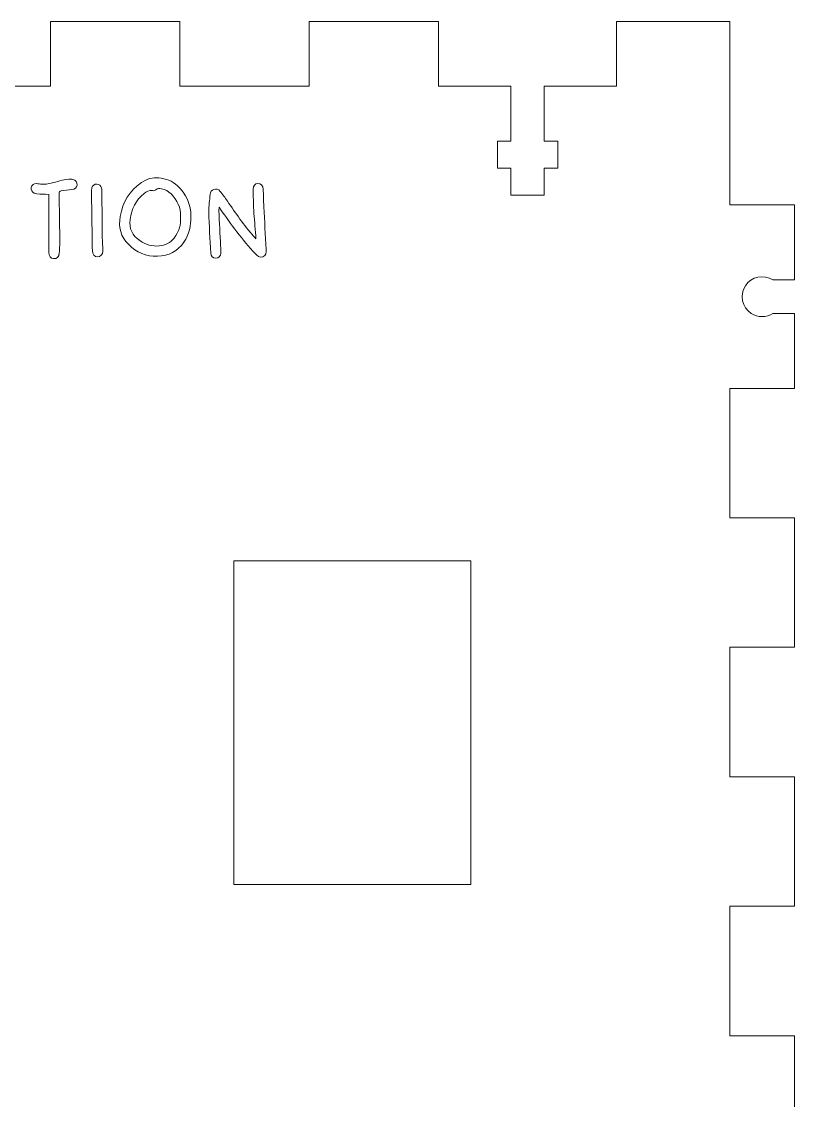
# Model space of a CAD drawing. Header units: inches. Extents: x 30 to 180, y 56 to 256.
# Drawn here: x 108.6 to 180.3, y 156 to 256 of the extents above; entities that cross this region are included whole.
import ezdxf

# ---------------------------------------------------------------- set-up
doc = ezdxf.new("R2010")
doc.units = ezdxf.units.IN
doc.header["$MEASUREMENT"] = 0

# ---------------------------------------------------------------- blocks, each defined once
blk = doc.blocks.new('block 2')
at = {"color": 7, "lineweight": 15, "true_color": 0xffffff}
blk.add_open_spline([(121.338, 241.495), (120.771, 241.529), (120.271, 241.446), (119.755, 241.084)], degree=3, dxfattribs=at)
blk = doc.blocks.new('block 3')
at = {"color": 7, "lineweight": 15, "true_color": 0xffffff}
blk.add_open_spline([(119.755, 241.084), (118.632, 240.296), (117.998, 239.258), (117.773, 237.937)], degree=3, dxfattribs=at)
blk = doc.blocks.new('block 4')
at = {"color": 7, "lineweight": 15, "true_color": 0xffffff}
blk.add_open_spline([(117.773, 237.937), (117.604, 236.939), (117.801, 236.038), (118.554, 235.318)], degree=3, dxfattribs=at)
blk = doc.blocks.new('block 5')
at = {"color": 7, "lineweight": 15, "true_color": 0xffffff}
blk.add_open_spline([(118.554, 235.318), (119.298, 234.607), (120.177, 234.206), (121.227, 234.235)], degree=3, dxfattribs=at)
blk = doc.blocks.new('block 6')
at = {"color": 7, "lineweight": 15, "true_color": 0xffffff}
blk.add_open_spline([(121.227, 234.235), (122.263, 234.265), (123.085, 234.682), (123.671, 235.554)], degree=3, dxfattribs=at)
blk = doc.blocks.new('block 7')
at = {"color": 7, "lineweight": 15, "true_color": 0xffffff}
blk.add_open_spline([(123.671, 235.554), (124.163, 236.286), (124.345, 237.096), (124.323, 237.889)], degree=3, dxfattribs=at)
blk = doc.blocks.new('block 8')
at = {"color": 7, "lineweight": 15, "true_color": 0xffffff}
blk.add_open_spline([(124.323, 237.889), (124.334, 239.091), (123.861, 240.005), (123.07, 240.769)], degree=3, dxfattribs=at)
blk = doc.blocks.new('block 9')
at = {"color": 7, "lineweight": 15, "true_color": 0xffffff}
blk.add_open_spline([(123.07, 240.769), (122.59, 241.232), (121.995, 241.453), (121.338, 241.495)], degree=3, dxfattribs=at)
blk = doc.blocks.new('block 39')
at = {"color": 7, "lineweight": 15, "true_color": 0xffffff}
blk.add_open_spline([(115.19, 234.749), (115.196, 234.413), (115.39, 234.191), (115.669, 234.187)], degree=3, dxfattribs=at)
blk = doc.blocks.new('block 40')
at = {"color": 7, "lineweight": 15, "true_color": 0xffffff}
blk.add_open_spline([(115.669, 234.187), (115.935, 234.183), (116.149, 234.391), (116.161, 234.716)], degree=3, dxfattribs=at)
blk = doc.blocks.new('block 41')
at = {"color": 7, "lineweight": 15, "true_color": 0xffffff}
blk.add_open_spline([(116.161, 234.716), (116.171, 234.986), (116.117, 235.257), (116.113, 235.529)], degree=3, dxfattribs=at)
blk = doc.blocks.new('block 42')
at = {"color": 7, "lineweight": 15, "true_color": 0xffffff}
blk.add_open_spline([(116.113, 235.529), (116.094, 237.134), (116.081, 238.737), (116.065, 240.342)], degree=3, dxfattribs=at)
blk = doc.blocks.new('block 43')
at = {"color": 7, "lineweight": 15, "true_color": 0xffffff}
blk.add_open_spline([(116.065, 240.342), (116.064, 240.416), (116.062, 240.491), (116.046, 240.562)], degree=3, dxfattribs=at)
blk = doc.blocks.new('block 44')
at = {"color": 7, "lineweight": 15, "true_color": 0xffffff}
blk.add_open_spline([(116.046, 240.562), (115.991, 240.792), (115.824, 240.927), (115.604, 240.93)], degree=3, dxfattribs=at)
blk = doc.blocks.new('block 45')
at = {"color": 7, "lineweight": 15, "true_color": 0xffffff}
blk.add_open_spline([(115.604, 240.93), (115.388, 240.932), (115.2, 240.799), (115.142, 240.582)], degree=3, dxfattribs=at)
blk = doc.blocks.new('block 46')
at = {"color": 7, "lineweight": 15, "true_color": 0xffffff}
blk.add_open_spline([(115.142, 240.582), (115.114, 240.476), (115.102, 240.362), (115.103, 240.252)], degree=3, dxfattribs=at)
blk = doc.blocks.new('block 47')
at = {"color": 7, "lineweight": 15, "true_color": 0xffffff}
blk.add_open_spline([(115.103, 240.252), (115.114, 239.338), (115.132, 238.424), (115.147, 237.511)], degree=3, dxfattribs=at)
blk = doc.blocks.new('block 48')
at = {"color": 7, "lineweight": 15, "true_color": 0xffffff}
blk.add_open_spline([(115.143, 237.511), (115.158, 236.59), (115.172, 235.669), (115.19, 234.749)], degree=3, dxfattribs=at)
blk = doc.blocks.new('block 113')
at = {"color": 7, "lineweight": 15, "true_color": 0xffffff}
blk.add_open_spline([(130.308, 234.478), (130.5, 234.272), (130.683, 234.069), (130.989, 234.18)], degree=3, dxfattribs=at)
blk = doc.blocks.new('block 114')
at = {"color": 7, "lineweight": 15, "true_color": 0xffffff}
blk.add_open_spline([(130.989, 234.18), (131.31, 234.299), (131.324, 234.584), (131.308, 234.87)], degree=3, dxfattribs=at)
blk = doc.blocks.new('block 115')
at = {"color": 7, "lineweight": 15, "true_color": 0xffffff}
blk.add_open_spline([(131.308, 234.87), (131.235, 236.191), (131.158, 237.511), (131.091, 238.833)], degree=3, dxfattribs=at)
blk = doc.blocks.new('block 116')
at = {"color": 7, "lineweight": 15, "true_color": 0xffffff}
blk.add_open_spline([(131.091, 238.833), (131.063, 239.375), (131.06, 239.917), (131.035, 240.461)], degree=3, dxfattribs=at)
blk = doc.blocks.new('block 117')
at = {"color": 7, "lineweight": 15, "true_color": 0xffffff}
blk.add_open_spline([(131.035, 240.461), (131.02, 240.786), (130.815, 240.994), (130.544, 240.984)], degree=3, dxfattribs=at)
blk = doc.blocks.new('block 118')
at = {"color": 7, "lineweight": 15, "true_color": 0xffffff}
blk.add_open_spline([(130.544, 240.984), (130.279, 240.976), (130.092, 240.767), (130.097, 240.447)], degree=3, dxfattribs=at)
blk = doc.blocks.new('block 119')
at = {"color": 7, "lineweight": 15, "true_color": 0xffffff}
blk.add_open_spline([(130.097, 240.447), (130.107, 239.8), (130.119, 239.153), (130.158, 238.507)], degree=3, dxfattribs=at)
blk = doc.blocks.new('block 120')
at = {"color": 7, "lineweight": 15, "true_color": 0xffffff}
blk.add_open_spline([(130.158, 238.507), (130.205, 237.72), (130.28, 236.936), (130.342, 236.15)], degree=3, dxfattribs=at)
blk = doc.blocks.new('block 121')
at = {"color": 7, "lineweight": 15, "true_color": 0xffffff}
blk.add_open_spline([(130.342, 236.15), (130.347, 236.075), (130.345, 236), (130.347, 235.861)], degree=3, dxfattribs=at)
blk = doc.blocks.new('block 122')
at = {"color": 7, "lineweight": 15, "true_color": 0xffffff}
blk.add_open_spline([(130.347, 235.861), (130.246, 235.977), (130.192, 236.037), (130.138, 236.098)], degree=3, dxfattribs=at)
blk = doc.blocks.new('block 123')
at = {"color": 7, "lineweight": 15, "true_color": 0xffffff}
blk.add_open_spline([(130.138, 236.098), (129.24, 237.114), (128.482, 238.237), (127.715, 239.351)], degree=3, dxfattribs=at)
blk = doc.blocks.new('block 124')
at = {"color": 7, "lineweight": 15, "true_color": 0xffffff}
blk.add_open_spline([(127.715, 239.351), (127.496, 239.669), (127.268, 239.982), (127.022, 240.279)], degree=3, dxfattribs=at)
blk = doc.blocks.new('block 125')
at = {"color": 7, "lineweight": 15, "true_color": 0xffffff}
blk.add_open_spline([(127.022, 240.279), (126.882, 240.448), (126.677, 240.509), (126.455, 240.434)], degree=3, dxfattribs=at)
blk = doc.blocks.new('block 126')
at = {"color": 7, "lineweight": 15, "true_color": 0xffffff}
blk.add_open_spline([(126.455, 240.434), (126.24, 240.362), (126.134, 240.196), (126.114, 239.981)], degree=3, dxfattribs=at)
blk = doc.blocks.new('block 127')
at = {"color": 7, "lineweight": 15, "true_color": 0xffffff}
blk.add_open_spline([(126.114, 239.981), (126.064, 239.441), (125.973, 238.9), (125.986, 238.361)], degree=3, dxfattribs=at)
blk = doc.blocks.new('block 128')
at = {"color": 7, "lineweight": 15, "true_color": 0xffffff}
blk.add_open_spline([(125.986, 238.361), (126.016, 237.084), (126.097, 235.807), (126.16, 234.53)], degree=3, dxfattribs=at)
blk = doc.blocks.new('block 129')
at = {"color": 7, "lineweight": 15, "true_color": 0xffffff}
blk.add_open_spline([(126.16, 234.53), (126.174, 234.255), (126.374, 234.064), (126.631, 234.064), (126.887, 234.064), (127.094, 234.256), (127.103, 234.531)], degree=3, knots=[0, 0, 0, 0, 1, 1, 1, 2, 2, 2, 2], dxfattribs=at)
blk = doc.blocks.new('block 130')
at = {"color": 7, "lineweight": 15, "true_color": 0xffffff}
blk.add_open_spline([(127.103, 234.531), (127.111, 234.753), (127.094, 234.977), (127.083, 235.199)], degree=3, dxfattribs=at)
blk = doc.blocks.new('block 131')
at = {"color": 7, "lineweight": 15, "true_color": 0xffffff}
blk.add_open_spline([(127.083, 235.199), (127.03, 236.284), (126.975, 237.367), (126.922, 238.451)], degree=3, dxfattribs=at)
blk = doc.blocks.new('block 132')
at = {"color": 7, "lineweight": 15, "true_color": 0xffffff}
blk.add_open_spline([(126.922, 238.451), (126.918, 238.543), (126.933, 238.636), (126.942, 238.777)], degree=3, dxfattribs=at)
blk = doc.blocks.new('block 133')
at = {"color": 7, "lineweight": 15, "true_color": 0xffffff}
blk.add_open_spline([(126.942, 238.777), (127.002, 238.702), (127.031, 238.672), (127.055, 238.637)], degree=3, dxfattribs=at)
blk = doc.blocks.new('block 134')
at = {"color": 7, "lineweight": 15, "true_color": 0xffffff}
blk.add_open_spline([(127.055, 238.637), (128.038, 237.171), (129.098, 235.767), (130.308, 234.478)], degree=3, dxfattribs=at)
blk = doc.blocks.new('block 178')
at = {"color": 7, "lineweight": 15, "true_color": 0xffffff}
blk.add_open_spline([(111.158, 234.612), (111.16, 234.259), (111.321, 234.036), (111.596, 234.017)], degree=3, dxfattribs=at)
blk = doc.blocks.new('block 179')
at = {"color": 7, "lineweight": 15, "true_color": 0xffffff}
blk.add_open_spline([(111.596, 234.017), (111.881, 233.996), (112.089, 234.179), (112.115, 234.533)], degree=3, dxfattribs=at)
blk = doc.blocks.new('block 180')
at = {"color": 7, "lineweight": 15, "true_color": 0xffffff}
blk.add_open_spline([(112.115, 234.533), (112.152, 235.014), (112.17, 235.497), (112.165, 235.98)], degree=3, dxfattribs=at)
blk = doc.blocks.new('block 181')
at = {"color": 7, "lineweight": 15, "true_color": 0xffffff}
blk.add_open_spline([(112.165, 235.98), (112.151, 237.326), (112.124, 238.672), (112.094, 240.019)], degree=3, dxfattribs=at)
blk = doc.blocks.new('block 182')
at = {"color": 7, "lineweight": 15, "true_color": 0xffffff}
blk.add_open_spline([(112.094, 240.019), (112.09, 240.183), (112.132, 240.267), (112.299, 240.289)], degree=3, dxfattribs=at)
blk = doc.blocks.new('block 183')
at = {"color": 7, "lineweight": 15, "true_color": 0xffffff}
blk.add_open_spline([(112.299, 240.289), (112.628, 240.331), (112.955, 240.392), (113.285, 240.424)], degree=3, dxfattribs=at)
blk = doc.blocks.new('block 184')
at = {"color": 7, "lineweight": 15, "true_color": 0xffffff}
blk.add_open_spline([(113.285, 240.424), (113.545, 240.447), (113.729, 240.589), (113.763, 240.834)], degree=3, dxfattribs=at)
blk = doc.blocks.new('block 185')
at = {"color": 7, "lineweight": 15, "true_color": 0xffffff}
blk.add_open_spline([(113.763, 240.834), (113.795, 241.08), (113.641, 241.312), (113.39, 241.365)], degree=3, dxfattribs=at)
blk = doc.blocks.new('block 186')
at = {"color": 7, "lineweight": 15, "true_color": 0xffffff}
blk.add_open_spline([(113.39, 241.365), (113.26, 241.393), (113.121, 241.402), (112.991, 241.385)], degree=3, dxfattribs=at)
blk = doc.blocks.new('block 187')
at = {"color": 7, "lineweight": 15, "true_color": 0xffffff}
blk.add_open_spline([(112.991, 241.385), (112.72, 241.347), (112.448, 241.301), (112.182, 241.234)], degree=3, dxfattribs=at)
blk = doc.blocks.new('block 188')
at = {"color": 7, "lineweight": 15, "true_color": 0xffffff}
blk.add_open_spline([(112.182, 241.234), (111.629, 241.094), (111.089, 240.886), (110.504, 240.922)], degree=3, dxfattribs=at)
blk = doc.blocks.new('block 189')
at = {"color": 7, "lineweight": 15, "true_color": 0xffffff}
blk.add_open_spline([(110.504, 240.922), (110.334, 240.932), (110.165, 240.966), (109.995, 240.971)], degree=3, dxfattribs=at)
blk = doc.blocks.new('block 190')
at = {"color": 7, "lineweight": 15, "true_color": 0xffffff}
blk.add_open_spline([(109.995, 240.971), (109.754, 240.978), (109.572, 240.831), (109.524, 240.611)], degree=3, dxfattribs=at)
blk = doc.blocks.new('block 191')
at = {"color": 7, "lineweight": 15, "true_color": 0xffffff}
blk.add_open_spline([(109.524, 240.611), (109.48, 240.405), (109.583, 240.197), (109.792, 240.098)], degree=3, dxfattribs=at)
blk = doc.blocks.new('block 192')
at = {"color": 7, "lineweight": 15, "true_color": 0xffffff}
blk.add_open_spline([(109.792, 240.098), (109.871, 240.06), (109.959, 240.027), (110.046, 240.021)], degree=3, dxfattribs=at)
blk = doc.blocks.new('block 193')
at = {"color": 7, "lineweight": 15, "true_color": 0xffffff}
blk.add_open_spline([(110.046, 240.021), (110.399, 239.998), (110.753, 239.985), (111.137, 239.968)], degree=3, dxfattribs=at)
blk = doc.blocks.new('block 194')
at = {"color": 7, "lineweight": 15, "true_color": 0xffffff}
blk.add_open_spline([(111.137, 239.968), (111.139, 239.876), (111.141, 239.787), (111.141, 239.698)], degree=3, dxfattribs=at)
blk = doc.blocks.new('block 195')
at = {"color": 7, "lineweight": 15, "true_color": 0xffffff}
blk.add_open_spline([(111.141, 239.698), (111.147, 238.003), (111.154, 236.307), (111.158, 234.612)], degree=3, dxfattribs=at)
blk = doc.blocks.new('block 395')
at = {"color": 7, "lineweight": 15, "true_color": 0xffffff}
blk.add_open_spline([(122.768, 235.925), (123.228, 236.516), (123.411, 237.187), (123.355, 237.92)], degree=3, dxfattribs=at)
blk = doc.blocks.new('block 396')
at = {"color": 7, "lineweight": 15, "true_color": 0xffffff}
blk.add_open_spline([(123.355, 237.92), (123.417, 238.771), (123.042, 239.435), (122.485, 240.019)], degree=3, dxfattribs=at)
blk = doc.blocks.new('block 397')
at = {"color": 7, "lineweight": 15, "true_color": 0xffffff}
blk.add_open_spline([(122.485, 240.019), (122.243, 240.274), (121.942, 240.431), (121.598, 240.503)], degree=3, dxfattribs=at)
blk = doc.blocks.new('block 398')
at = {"color": 7, "lineweight": 15, "true_color": 0xffffff}
blk.add_open_spline([(121.598, 240.503), (121.408, 240.542), (121.229, 240.578), (121.065, 240.406)], degree=3, dxfattribs=at)
blk = doc.blocks.new('block 399')
at = {"color": 7, "lineweight": 15, "true_color": 0xffffff}
blk.add_open_spline([(121.065, 240.406), (120.999, 240.338), (120.853, 240.302), (120.756, 240.319)], degree=3, dxfattribs=at)
blk = doc.blocks.new('block 400')
at = {"color": 7, "lineweight": 15, "true_color": 0xffffff}
blk.add_open_spline([(120.756, 240.319), (120.444, 240.373), (120.206, 240.241), (119.979, 240.062)], degree=3, dxfattribs=at)
blk = doc.blocks.new('block 401')
at = {"color": 7, "lineweight": 15, "true_color": 0xffffff}
blk.add_open_spline([(119.979, 240.062), (119.197, 239.447), (118.833, 238.617), (118.691, 237.652)], degree=3, dxfattribs=at)
blk = doc.blocks.new('block 402')
at = {"color": 7, "lineweight": 15, "true_color": 0xffffff}
blk.add_open_spline([(118.691, 237.652), (118.564, 236.791), (118.905, 236.165), (119.586, 235.687)], degree=3, dxfattribs=at)
blk = doc.blocks.new('block 403')
at = {"color": 7, "lineweight": 15, "true_color": 0xffffff}
blk.add_open_spline([(119.586, 235.687), (120.128, 235.306), (120.727, 235.138), (121.395, 235.199)], degree=3, dxfattribs=at)
blk = doc.blocks.new('block 404')
at = {"color": 7, "lineweight": 15, "true_color": 0xffffff}
blk.add_open_spline([(121.395, 235.199), (121.96, 235.25), (122.418, 235.474), (122.768, 235.925)], degree=3, dxfattribs=at)
blk = doc.blocks.new('block 450')
at = {"color": 7, "lineweight": 15, "true_color": 0xffffff}
blk.add_lwpolyline([(128.304, 175.992), (150.304, 175.992)], dxfattribs=at)
blk = doc.blocks.new('block 451')
at = {"color": 7, "lineweight": 15, "true_color": 0xffffff}
blk.add_lwpolyline([(150.304, 175.992), (150.304, 205.992)], dxfattribs=at)
blk = doc.blocks.new('block 452')
at = {"color": 7, "lineweight": 15, "true_color": 0xffffff}
blk.add_lwpolyline([(150.304, 205.992), (128.304, 205.992)], dxfattribs=at)
blk = doc.blocks.new('block 453')
at = {"color": 7, "lineweight": 15, "true_color": 0xffffff}
blk.add_lwpolyline([(128.304, 205.992), (128.304, 175.992)], dxfattribs=at)
blk = doc.blocks.new('block 458')
at = {"color": 7, "lineweight": 15, "true_color": 0xffffff}
blk.add_lwpolyline([(115.147, 237.511), (115.143, 237.511)], dxfattribs=at)
blk = doc.blocks.new('block 459')
at = {"color": 7, "lineweight": 15, "true_color": 0xffffff}
blk.add_lwpolyline([(180.304, 228.942), (180.304, 221.992)], dxfattribs=at)
blk = doc.blocks.new('block 460')
at = {"color": 7, "lineweight": 15, "true_color": 0xffffff}
blk.add_lwpolyline([(180.304, 221.992), (174.304, 221.992)], dxfattribs=at)
blk = doc.blocks.new('block 461')
at = {"color": 7, "lineweight": 15, "true_color": 0xffffff}
blk.add_lwpolyline([(174.304, 221.992), (174.304, 209.992)], dxfattribs=at)
blk = doc.blocks.new('block 462')
at = {"color": 7, "lineweight": 15, "true_color": 0xffffff}
blk.add_lwpolyline([(174.304, 209.992), (180.304, 209.992)], dxfattribs=at)
blk = doc.blocks.new('block 463')
at = {"color": 7, "lineweight": 15, "true_color": 0xffffff}
blk.add_lwpolyline([(180.304, 209.992), (180.304, 197.992)], dxfattribs=at)
blk = doc.blocks.new('block 464')
at = {"color": 7, "lineweight": 15, "true_color": 0xffffff}
blk.add_lwpolyline([(180.304, 197.992), (174.304, 197.992)], dxfattribs=at)
blk = doc.blocks.new('block 465')
at = {"color": 7, "lineweight": 15, "true_color": 0xffffff}
blk.add_lwpolyline([(174.304, 197.992), (174.304, 185.992)], dxfattribs=at)
blk = doc.blocks.new('block 466')
at = {"color": 7, "lineweight": 15, "true_color": 0xffffff}
blk.add_lwpolyline([(174.304, 185.992), (180.304, 185.992)], dxfattribs=at)
blk = doc.blocks.new('block 467')
at = {"color": 7, "lineweight": 15, "true_color": 0xffffff}
blk.add_lwpolyline([(180.304, 185.992), (180.304, 173.992)], dxfattribs=at)
blk = doc.blocks.new('block 468')
at = {"color": 7, "lineweight": 15, "true_color": 0xffffff}
blk.add_lwpolyline([(180.304, 173.992), (174.304, 173.992)], dxfattribs=at)
blk = doc.blocks.new('block 469')
at = {"color": 7, "lineweight": 15, "true_color": 0xffffff}
blk.add_lwpolyline([(174.304, 173.992), (174.304, 161.992)], dxfattribs=at)
blk = doc.blocks.new('block 470')
at = {"color": 7, "lineweight": 15, "true_color": 0xffffff}
blk.add_lwpolyline([(174.304, 161.992), (180.304, 161.992)], dxfattribs=at)
blk = doc.blocks.new('block 471')
at = {"color": 7, "lineweight": 15, "true_color": 0xffffff}
blk.add_lwpolyline([(180.304, 161.992), (180.304, 149.992)], dxfattribs=at)
blk = doc.blocks.new('block 591')
at = {"color": 7, "lineweight": 15, "true_color": 0xffffff}
blk.add_lwpolyline([(99.304, 249.992), (111.304, 249.992)], dxfattribs=at)
blk = doc.blocks.new('block 592')
at = {"color": 7, "lineweight": 15, "true_color": 0xffffff}
blk.add_lwpolyline([(111.304, 249.992), (111.304, 255.992)], dxfattribs=at)
blk = doc.blocks.new('block 593')
at = {"color": 7, "lineweight": 15, "true_color": 0xffffff}
blk.add_lwpolyline([(111.304, 255.992), (123.304, 255.992)], dxfattribs=at)
blk = doc.blocks.new('block 594')
at = {"color": 7, "lineweight": 15, "true_color": 0xffffff}
blk.add_lwpolyline([(123.304, 255.992), (123.304, 249.992)], dxfattribs=at)
blk = doc.blocks.new('block 595')
at = {"color": 7, "lineweight": 15, "true_color": 0xffffff}
blk.add_lwpolyline([(123.304, 249.992), (135.304, 249.992)], dxfattribs=at)
blk = doc.blocks.new('block 596')
at = {"color": 7, "lineweight": 15, "true_color": 0xffffff}
blk.add_lwpolyline([(135.304, 249.992), (135.304, 255.992)], dxfattribs=at)
blk = doc.blocks.new('block 597')
at = {"color": 7, "lineweight": 15, "true_color": 0xffffff}
blk.add_lwpolyline([(135.304, 255.992), (147.304, 255.992)], dxfattribs=at)
blk = doc.blocks.new('block 598')
at = {"color": 7, "lineweight": 15, "true_color": 0xffffff}
blk.add_lwpolyline([(147.304, 255.992), (147.304, 249.992)], dxfattribs=at)
blk = doc.blocks.new('block 599')
at = {"color": 7, "lineweight": 15, "true_color": 0xffffff}
blk.add_lwpolyline([(147.304, 249.992), (154.004, 249.992)], dxfattribs=at)
blk = doc.blocks.new('block 600')
at = {"color": 7, "lineweight": 15, "true_color": 0xffffff}
blk.add_lwpolyline([(154.004, 249.992), (154.004, 244.892)], dxfattribs=at)
blk = doc.blocks.new('block 601')
at = {"color": 7, "lineweight": 15, "true_color": 0xffffff}
blk.add_lwpolyline([(154.004, 244.892), (152.754, 244.892)], dxfattribs=at)
blk = doc.blocks.new('block 602')
at = {"color": 7, "lineweight": 15, "true_color": 0xffffff}
blk.add_lwpolyline([(152.754, 244.892), (152.754, 242.392)], dxfattribs=at)
blk = doc.blocks.new('block 603')
at = {"color": 7, "lineweight": 15, "true_color": 0xffffff}
blk.add_lwpolyline([(152.754, 242.392), (154.004, 242.392)], dxfattribs=at)
blk = doc.blocks.new('block 604')
at = {"color": 7, "lineweight": 15, "true_color": 0xffffff}
blk.add_lwpolyline([(154.004, 242.392), (154.004, 239.892)], dxfattribs=at)
blk = doc.blocks.new('block 605')
at = {"color": 7, "lineweight": 15, "true_color": 0xffffff}
blk.add_lwpolyline([(154.004, 239.892), (157.104, 239.892)], dxfattribs=at)
blk = doc.blocks.new('block 606')
at = {"color": 7, "lineweight": 15, "true_color": 0xffffff}
blk.add_lwpolyline([(157.104, 239.892), (157.104, 242.392)], dxfattribs=at)
blk = doc.blocks.new('block 607')
at = {"color": 7, "lineweight": 15, "true_color": 0xffffff}
blk.add_lwpolyline([(157.104, 242.392), (158.354, 242.392)], dxfattribs=at)
blk = doc.blocks.new('block 608')
at = {"color": 7, "lineweight": 15, "true_color": 0xffffff}
blk.add_lwpolyline([(158.354, 242.392), (158.354, 244.892)], dxfattribs=at)
blk = doc.blocks.new('block 609')
at = {"color": 7, "lineweight": 15, "true_color": 0xffffff}
blk.add_lwpolyline([(158.354, 244.892), (157.104, 244.892)], dxfattribs=at)
blk = doc.blocks.new('block 610')
at = {"color": 7, "lineweight": 15, "true_color": 0xffffff}
blk.add_lwpolyline([(157.104, 244.892), (157.104, 249.992)], dxfattribs=at)
blk = doc.blocks.new('block 611')
at = {"color": 7, "lineweight": 15, "true_color": 0xffffff}
blk.add_lwpolyline([(157.104, 249.992), (163.804, 249.992)], dxfattribs=at)
blk = doc.blocks.new('block 612')
at = {"color": 7, "lineweight": 15, "true_color": 0xffffff}
blk.add_lwpolyline([(163.804, 249.992), (163.804, 255.992)], dxfattribs=at)
blk = doc.blocks.new('block 613')
at = {"color": 7, "lineweight": 15, "true_color": 0xffffff}
blk.add_lwpolyline([(163.804, 255.992), (174.304, 255.992)], dxfattribs=at)
blk = doc.blocks.new('block 614')
at = {"color": 7, "lineweight": 15, "true_color": 0xffffff}
blk.add_lwpolyline([(174.304, 255.992), (174.304, 238.992)], dxfattribs=at)
blk = doc.blocks.new('block 615')
at = {"color": 7, "lineweight": 15, "true_color": 0xffffff}
blk.add_lwpolyline([(174.304, 238.992), (180.304, 238.992)], dxfattribs=at)
blk = doc.blocks.new('block 616')
at = {"color": 7, "lineweight": 15, "true_color": 0xffffff}
blk.add_lwpolyline([(180.304, 238.992), (180.304, 232.042)], dxfattribs=at)
blk = doc.blocks.new('block 617')
at = {"color": 7, "lineweight": 15, "true_color": 0xffffff}
blk.add_lwpolyline([(178.314, 232.042), (180.304, 232.042)], dxfattribs=at)
blk = doc.blocks.new('block 618')
at = {"color": 7, "lineweight": 15, "true_color": 0xffffff}
blk.add_lwpolyline([(178.314, 228.942), (180.304, 228.942)], dxfattribs=at)
blk = doc.blocks.new('block 622')
at = {"color": 7, "lineweight": 15, "true_color": 0xffffff}
blk.add_open_spline([(178.314, 232.042), (177.458, 232.6), (176.312, 232.358), (175.754, 231.502), (175.196, 230.646), (175.438, 229.5), (176.294, 228.942), (176.908, 228.542), (177.7, 228.542), (178.314, 228.942)], degree=3, knots=[0, 0, 0, 0, 1, 1, 1, 2, 2, 2, 3, 3, 3, 3], dxfattribs=at)

msp = doc.modelspace()

# ---------------------------------------------------------------- block references
for name in ['block 592', 'block 593', 'block 594', 'block 596', 'block 597', 'block 598', 'block 612', 'block 613', 'block 614', 'block 591', 'block 595', 'block 599', 'block 600', 'block 610', 'block 611', 'block 601', 'block 602', 'block 609', 'block 608', 'block 603', 'block 604', 'block 606', 'block 607', 'block 188', 'block 187', 'block 186', 'block 185', 'block 3', 'block 2', 'block 9', 'block 191', 'block 190', 'block 192', 'block 189', 'block 193', 'block 182', 'block 181', 'block 183', 'block 184', 'block 46', 'block 47', 'block 45', 'block 44', 'block 43', 'block 42', 'block 401', 'block 400', 'block 399', 'block 398', 'block 397', 'block 396', 'block 8', 'block 126', 'block 125', 'block 124', 'block 118', 'block 119', 'block 117', 'block 116', 'block 194', 'block 195', 'block 127', 'block 123', 'block 605', 'block 128', 'block 132', 'block 131', 'block 133', 'block 134', 'block 120', 'block 115', 'block 615', 'block 616', 'block 48', 'block 458', 'block 4', 'block 402', 'block 395', 'block 7', 'block 122', 'block 121', 'block 180', 'block 41', 'block 5', 'block 403', 'block 6', 'block 404', 'block 130', 'block 178', 'block 179', 'block 39', 'block 40', 'block 129', 'block 113', 'block 114', 'block 622', 'block 617', 'block 618', 'block 459', 'block 460', 'block 461', 'block 462', 'block 463', 'block 452', 'block 453', 'block 451', 'block 464', 'block 465', 'block 466', 'block 467', 'block 450', 'block 468', 'block 469', 'block 470', 'block 471']:
    msp.add_blockref(name, (0, 0))

doc.saveas('drawing.dxf')
